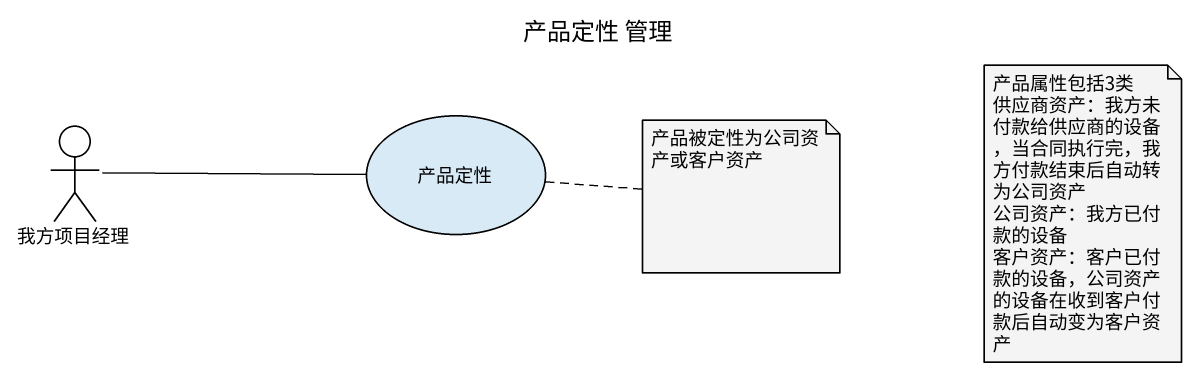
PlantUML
@startuml
title 产品定性 管理
actor 我方项目经理
usecase 产品定性
我方项目经理 -right- 产品定性
note as N1
  产品属性包括3类
  供应商资产：我方未付款给供应商的设备，当合同执行完，我方付款结束后自动转为公司资产
  公司资产：我方已付款的设备
  客户资产：客户已付款的设备，公司资产的设备在收到客户付款后自动变为客户资产
end note
note right of 产品定性 : 产品被定性为公司资产或客户资产
@enduml
